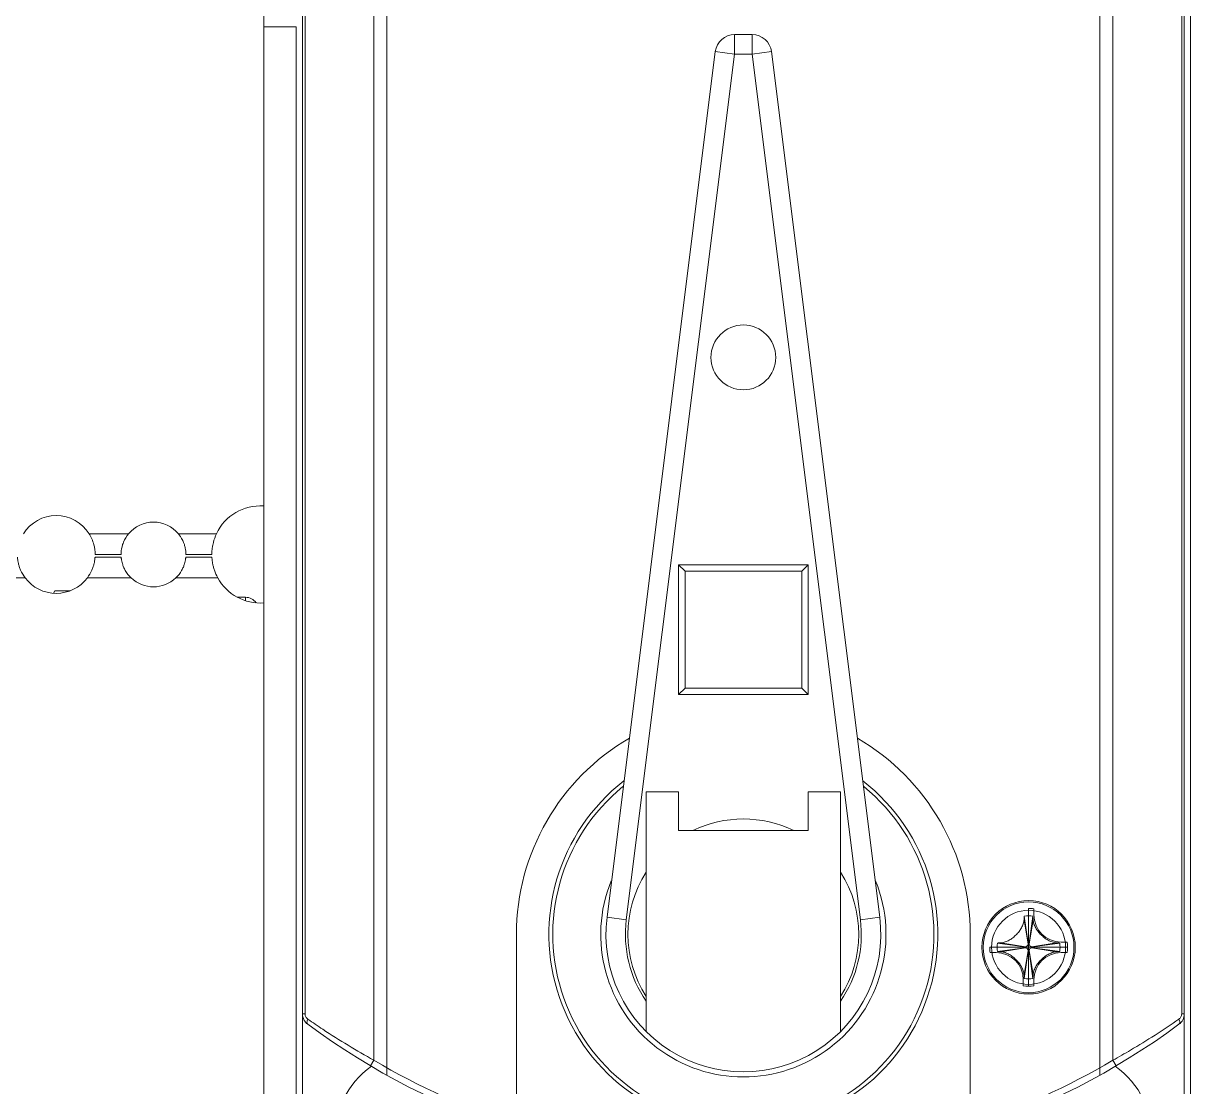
# Model space of a CAD drawing. Header units: millimetres. Extents: x 206 to 1899, y -454 to 296.
# Drawn here: x 631.47 to 637.09, y 52.33 to 57.45 of the extents above; entities that cross this region are included whole.
import ezdxf

# ---------------------------------------------------------------- set-up
doc = ezdxf.new("R2010")
doc.units = ezdxf.units.MM
doc.layers.add('细实线', color=7, linetype='Continuous', lineweight=15)

msp = doc.modelspace()

# ---------------------------------------------------------------- linework, layer by layer
at = {"layer": '细实线', "linetype": 'Continuous', "lineweight": 9}
for p, q in [((633.2196, 52.3837), (633.2196, 58.904)), ((636.6571, 52.3837), (636.6571, 58.904)), ((632.6258, 58.844), (632.6258, 51.0002)), ((633.1571, 52.4556), (633.1571, 58.8462)), ((636.7196, 52.4556), (636.7196, 58.8462)), ((632.8133, 58.7284), (632.8133, 51.1159)), ((637.0633, 51.1159), (637.0633, 58.7284)), ((637.0946, 51.0964), (637.0946, 58.7478)), ((632.8252, 58.6891), (632.8252, 52.6792)), ((637.0514, 52.6792), (637.0514, 58.6891)), ((632.6258, 57.4377), (632.7821, 57.4377)), ((632.7821, 57.4377), (632.7821, 51.0964)), ((634.8961, 57.3065), (634.8961, 57.4002)), ((634.9806, 57.4002), (634.8961, 57.4002)), ((634.9806, 57.3065), (634.9806, 57.4002)), ((634.803, 57.3181), (634.2809, 53.145)), ((634.8961, 57.3065), (634.374, 53.1333)), ((634.8961, 57.3065), (634.803, 57.3181)), ((634.9806, 57.3065), (634.8961, 57.3065)), ((634.9806, 57.3065), (635.0736, 57.3181)), ((635.5027, 53.1333), (634.9806, 57.3065)), ((635.5957, 53.145), (635.0736, 57.3181)), ((631.9745, 54.994), (631.7844, 54.994)), ((632.3982, 54.994), (632.2146, 54.994)), ((631.9388, 54.8815), (631.8129, 54.8815)), ((631.8133, 54.894), (631.9383, 54.894)), ((631.9383, 54.8943), (631.9383, 54.8953)), ((631.9383, 54.8943), (631.9383, 54.8951)), ((631.9383, 54.894), (631.9383, 54.8943)), ((632.3761, 54.8815), (632.2503, 54.8815)), ((632.2508, 54.8953), (632.2508, 54.8943)), ((632.2508, 54.8951), (632.2508, 54.8943)), ((632.2508, 54.8943), (632.2508, 54.894)), ((632.2508, 54.894), (632.3758, 54.894)), ((634.6258, 54.219), (634.6258, 54.844)), ((634.6258, 54.844), (635.2508, 54.844)), ((634.6571, 54.8127), (634.6258, 54.844)), ((634.6571, 54.2502), (634.6571, 54.8127)), ((634.6571, 54.8127), (635.2196, 54.8127)), ((635.2196, 54.8127), (635.2508, 54.844)), ((635.2196, 54.8127), (635.2196, 54.2502)), ((635.2508, 54.844), (635.2508, 54.219)), ((630.5891, 54.7815), (631.4758, 54.7815)), ((631.7758, 54.7815), (631.9861, 54.7815)), ((632.203, 54.7815), (632.4046, 54.7815)), ((631.6123, 54.7077), (631.6188, 54.719)), ((631.6188, 54.719), (631.6929, 54.719)), ((632.5003, 54.6877), (632.5383, 54.6877)), ((632.5383, 54.6716), (632.5383, 54.6877)), ((634.6571, 54.2502), (634.6258, 54.219)), ((635.2196, 54.2502), (634.6571, 54.2502)), ((635.2196, 54.2502), (635.2508, 54.219)), ((635.2508, 54.219), (634.6258, 54.219)), ((634.6258, 53.7502), (634.4696, 53.7502)), ((634.4696, 52.5946), (634.4696, 53.7502)), ((634.6258, 53.5627), (634.6258, 53.7502)), ((635.4071, 53.7502), (635.2508, 53.7502)), ((635.2508, 53.7502), (635.2508, 53.5627)), ((635.4071, 52.5946), (635.4071, 53.7502)), ((634.6258, 53.5627), (635.2508, 53.5627)), ((636.3133, 52.8127), (636.3133, 53.1877)), ((636.3388, 53.157), (636.3388, 53.186)), ((634.374, 53.1333), (634.2809, 53.145)), ((635.5027, 53.1333), (635.5957, 53.145)), ((636.2916, 53.1334), (636.3108, 53.0159)), ((636.2927, 53.1505), (636.3108, 53.0188)), ((636.3133, 53.019), (636.3133, 53.1519)), ((636.3339, 53.1505), (636.3159, 53.0188)), ((636.335, 53.1334), (636.3159, 53.0159)), ((633.8446, 52.1112), (633.8446, 53.0627)), ((636.0321, 52.1112), (636.0321, 53.0627)), ((636.163, 53.0209), (636.2947, 53.0028)), ((636.1801, 53.0219), (636.2976, 53.0028)), ((636.3108, 53.0159), (636.3108, 53.0188)), ((636.3159, 53.0188), (636.3159, 53.0159)), ((636.3159, 53.0159), (636.3159, 53.0188)), ((636.4465, 53.0219), (636.329, 53.0028)), ((636.4636, 53.0209), (636.3319, 53.0028)), ((636.4991, 53.0257), (636.4701, 53.0257)), ((636.1258, 53.0002), (636.5008, 53.0002)), ((636.1275, 52.9747), (636.1566, 52.9747)), ((636.1616, 53.0002), (636.2946, 53.0002)), ((636.163, 52.9796), (636.2947, 52.9977)), ((636.1801, 52.9786), (636.2976, 52.9977)), ((636.2916, 52.867), (636.3108, 52.9846)), ((636.2927, 52.8499), (636.3108, 52.9817)), ((636.2947, 53.0028), (636.2976, 53.0028)), ((636.2947, 52.9977), (636.2976, 52.9977)), ((636.2947, 52.9977), (636.2976, 52.9977)), ((636.3108, 52.9846), (636.3108, 52.9817)), ((636.3108, 52.9817), (636.3108, 52.9846)), ((636.3133, 52.9815), (636.3133, 52.8485)), ((636.3159, 52.9846), (636.3159, 52.9817)), ((636.3159, 52.9846), (636.3159, 52.9817)), ((636.335, 52.867), (636.3159, 52.9846)), ((636.3339, 52.8499), (636.3159, 52.9817)), ((636.3319, 53.0028), (636.329, 53.0028)), ((636.3319, 53.0028), (636.329, 53.0028)), ((636.3319, 52.9977), (636.329, 52.9977)), ((636.3319, 52.9977), (636.329, 52.9977)), ((636.4465, 52.9786), (636.329, 52.9977)), ((636.4636, 52.9796), (636.3319, 52.9977)), ((636.3321, 53.0002), (636.465, 53.0002)), ((636.4991, 52.9747), (636.4701, 52.9747)), ((636.2878, 52.8435), (636.2878, 52.8145)), ((636.3388, 52.8435), (636.3388, 52.8145)), ((632.8252, 52.6792), (632.8133, 52.6792)), ((637.0514, 52.6792), (637.0633, 52.6792)), ((633.1571, 52.4556), (633.1412, 52.4287)), ((636.7196, 52.4556), (636.7354, 52.4287))]:
    msp.add_line(p, q, dxfattribs=at)
for centre, radius in [((634.9383, 55.844), 0.1562), ((636.3133, 53.0002), 0.225), ((636.3133, 53.0002), 0.2188), ((636.3133, 53.0002), 0.1786)]:
    msp.add_circle(centre, radius, dxfattribs=at)
for centre, radius, start, end in [((634.8961, 57.3065), 0.0938, 90, 172.8688), ((634.9806, 57.3065), 0.0938, 7.1312, 90), ((632.6102, 54.894), 0.2344, 86.1715, 154.7438), ((631.6258, 54.894), 0.1875, 32.231, 147.769), ((632.0946, 54.894), 0.1562, 39.7918, 140.2082), ((631.6258, 54.894), 0.1875, 14.8323, 32.2308), ((631.6262, 54.8942), 0.187, 14.2247, 14.8052), ((631.6258, 54.894), 0.1875, 216.8699, 323.1301), ((632.0946, 54.894), 0.1562, 226.0545, 313.9455), ((632.6102, 54.894), 0.2344, 208.6854, 273.8369), ((632.5383, 54.6252), 0.0625, 35.4911, 90), ((634.9383, 53.0627), 1.0938, 120.1579, 180), ((634.9383, 53.0627), 1.0938, 0, 59.8421), ((634.9383, 53.0627), 0.9375, 127.9535, 52.0465), ((634.9383, 53.0627), 0.9187, 129.182, 50.818), ((634.9383, 53.0627), 0.5563, 64.0108, 115.9892), ((634.9383, 53.0627), 0.5563, 147.426, 212.574), ((634.9383, 53.0627), 0.5563, 327.426, 32.574), ((634.9383, 53.0627), 0.6875, 158.0012, 21.9988), ((636.3133, 53.0002), 0.1875, 82.1836, 90), ((634.9383, 53.0627), 0.6625, 172.8688, 7.1312), ((634.9383, 53.0627), 0.5687, 172.8688, 214.495), ((634.9383, 53.0627), 0.5687, 325.505, 7.1312), ((638.4538, 53.0111), 2.1656, 176.3078, 176.7611), ((636.3133, 53.0002), 0.1517, 82.1836, 97.8164), ((634.184, 53.0118), 2.1544, 3.2377, 3.6934), ((636.4701, 53.157), 0.1313, 180, 270), ((636.3133, 53.0002), 0.1517, 172.1836, 187.8164), ((636.3025, 50.8598), 2.1656, 93.2389, 93.6922), ((636.2976, 53.0159), 0.0131, 270, 0), ((636.3133, 53.0002), 0.0188, 90.0045, 97.8119), ((636.3133, 53.0002), 0.0188, 82.1881, 89.9955), ((636.3133, 53.0002), 0.0187, 82.1836, 90), ((636.329, 53.0159), 0.0131, 180, 270), ((636.329, 53.0159), 0.0131, 180, 270), ((636.3242, 50.8598), 2.1656, 86.3078, 86.7611), ((636.3133, 53.0002), 0.1517, 352.1836, 7.8164), ((636.3133, 53.0002), 0.1875, 352.1836, 7.8164), ((636.3133, 53.0002), 0.1875, 180, 187.8164), ((636.1566, 52.8435), 0.1313, 0, 90), ((636.3025, 55.1407), 2.1656, 266.3078, 266.7611), ((636.3133, 53.0002), 0.0188, 172.1881, 179.9955), ((636.3133, 53.0002), 0.0188, 180.0045, 187.8119), ((636.3133, 53.0002), 0.0187, 180, 187.8164), ((636.2976, 52.9846), 0.0131, 0, 90), ((636.2976, 52.9846), 0.0131, 360, 90), ((636.3133, 53.0003), 0.0188, 262.1881, 269.9955), ((636.3133, 53.0002), 0.0187, 262.1836, 277.8164), ((636.3133, 53.0003), 0.0188, 270.0045, 277.8119), ((636.329, 52.9846), 0.0131, 90, 180), ((636.329, 52.9846), 0.0131, 90, 180), ((636.3133, 53.0002), 0.0188, 0.0045, 7.8119), ((636.3133, 53.0002), 0.0187, 352.1836, 7.8164), ((636.3133, 53.0002), 0.0188, 352.1881, 359.9955), ((636.4701, 52.8435), 0.1313, 90, 180), ((636.3242, 55.1407), 2.1656, 273.2389, 273.6922), ((638.4426, 52.9887), 2.1544, 183.2377, 183.6934), ((636.3133, 53.0002), 0.1517, 262.1836, 277.8164), ((634.1728, 52.9894), 2.1656, 356.3078, 356.7611), ((636.3133, 53.0002), 0.1875, 262.1836, 277.8164), ((632.8758, 52.6792), 0.0625, 180, 233.5586), ((637.0008, 52.6792), 0.0625, 306.4414, 0), ((634.9383, 55.4725), 3.5347, 233.5586, 306.4414), ((634.9383, 55.4725), 3.5035, 239.4411, 251.8087), ((634.9383, 55.4725), 3.5035, 288.1913, 300.5589), ((633.3758, 52.0941), 0.404, 124.6239, 245.1795), ((636.5008, 52.0941), 0.404, 294.8205, 55.3762)]:
    msp.add_arc(centre, radius, start, end, dxfattribs=at)
for points, knots in [([(631.9456, 54.9413), (631.947, 54.9455), (631.9539, 54.9644), (631.9645, 54.9819), (631.9745, 54.994)], [0, 0, 0, 0, 0.220431, 1, 1, 1, 1]), ([(632.2146, 54.994), (632.2182, 54.9896), (632.2302, 54.9735), (632.2391, 54.9551), (632.2435, 54.9413)], [0, 0, 0, 0, 0.279952, 1, 1, 1, 1]), ([(632.3803, 54.9394), (632.3811, 54.9436), (632.3853, 54.9623), (632.3919, 54.9805), (632.3982, 54.994)], [0, 0, 0, 0, 0.224109, 1, 1, 1, 1]), ([(631.8075, 54.9401), (631.8084, 54.9369), (631.8098, 54.9306), (631.8113, 54.9217), (631.8123, 54.9137), (631.8129, 54.9073), (631.8132, 54.9012), (631.8133, 54.8987), (631.8133, 54.8929), (631.8133, 54.894)], [0, 0, 0, 0, 0.215439, 0.411558, 0.583846, 0.728631, 0.844552, 0.930297, 1, 1, 1, 1]), ([(631.9383, 54.8951), (631.9383, 54.897), (631.9387, 54.9126), (631.9415, 54.9282), (631.9456, 54.9413)], [0, 0, 0, 0, 0.123203, 1, 1, 1, 1]), ([(632.2435, 54.9413), (632.2452, 54.9359), (632.2491, 54.9207), (632.2507, 54.905), (632.2508, 54.8951)], [0, 0, 0, 0, 0.363249, 1, 1, 1, 1]), ([(632.3758, 54.894), (632.3758, 54.8929), (632.3758, 54.8986), (632.3759, 54.901), (632.3761, 54.9069), (632.3766, 54.9132), (632.3773, 54.9211), (632.3785, 54.9299), (632.3796, 54.9361), (632.3803, 54.9394)], [0, 0, 0, 0, 0.068744, 0.15355, 0.268727, 0.413138, 0.585569, 0.782701, 1, 1, 1, 1]), ([(631.4758, 54.7815), (631.4672, 54.7929), (631.4569, 54.8106), (631.4477, 54.8345), (631.4434, 54.8496), (631.4409, 54.8624), (631.4397, 54.8712), (631.4391, 54.8765), (631.4389, 54.8792), (631.4387, 54.8808), (631.4387, 54.8815)], [0, 0, 0, 0, 0.396298, 0.563064, 0.710475, 0.832535, 0.923339, 0.956434, 0.980596, 1, 1, 1, 1]), ([(631.8129, 54.8815), (631.8129, 54.8808), (631.8127, 54.8792), (631.8125, 54.8765), (631.8119, 54.8712), (631.8107, 54.8624), (631.8082, 54.8496), (631.8039, 54.8345), (631.7947, 54.8106), (631.7844, 54.7929), (631.7758, 54.7815)], [0, 0, 0, 0, 0.019404, 0.043566, 0.076661, 0.167465, 0.289525, 0.436936, 0.603702, 1, 1, 1, 1]), ([(631.9861, 54.7815), (631.9754, 54.7918), (631.9622, 54.8088), (631.9505, 54.8327), (631.9449, 54.8481), (631.9416, 54.8613), (631.94, 54.8705), (631.9393, 54.8761), (631.939, 54.8789), (631.9389, 54.8805), (631.9388, 54.8813), (631.9388, 54.8815)], [0, 0, 0, 0, 0.395088, 0.560793, 0.707308, 0.829876, 0.921953, 0.955543, 0.9801, 0.995, 1, 1, 1, 1]), ([(632.2503, 54.8815), (632.2503, 54.8813), (632.2502, 54.8805), (632.2501, 54.8789), (632.2498, 54.8761), (632.2491, 54.8705), (632.2475, 54.8612), (632.2442, 54.848), (632.2386, 54.8326), (632.2268, 54.8087), (632.2137, 54.7918), (632.203, 54.7815)], [0, 0, 0, 0, 0.005014, 0.019955, 0.044578, 0.078266, 0.170641, 0.293603, 0.440418, 0.606124, 1, 1, 1, 1]), ([(632.4046, 54.7815), (632.3982, 54.793), (632.3904, 54.8107), (632.3833, 54.8343), (632.3799, 54.8497), (632.3778, 54.8626), (632.3767, 54.8722), (632.3764, 54.8781), (632.3761, 54.8808), (632.3761, 54.8815)], [0, 0, 0, 0, 0.377645, 0.55086, 0.703715, 0.829491, 0.922992, 0.980561, 1, 1, 1, 1]), ([(636.1801, 53.0219), (636.187, 53.0223), (636.2008, 53.0253), (636.2199, 53.0341), (636.2375, 53.046), (636.2535, 53.0601), (636.2676, 53.0761), (636.2794, 53.0937), (636.2882, 53.1128), (636.2912, 53.1265), (636.2916, 53.1334)], [0, 0, 0, 0, 0.122892, 0.24762, 0.373529, 0.500002, 0.626475, 0.752383, 0.87711, 1, 1, 1, 1]), ([(636.335, 53.1334), (636.3354, 53.1265), (636.3376, 53.1162), (636.3428, 53.1033), (636.3492, 53.0908), (636.3591, 53.0761), (636.3732, 53.0601), (636.3891, 53.046), (636.4038, 53.0361), (636.4164, 53.0297), (636.4293, 53.0246), (636.4396, 53.0223), (636.4465, 53.0219)], [0, 0, 0, 0, 0.122867, 0.185103, 0.247698, 0.373566, 0.499998, 0.62643, 0.752299, 0.814896, 0.87713, 1, 1, 1, 1]), ([(636.2916, 52.867), (636.2912, 52.8739), (636.289, 52.8842), (636.2839, 52.8971), (636.2775, 52.9097), (636.2676, 52.9244), (636.2535, 52.9404), (636.2375, 52.9545), (636.2228, 52.9644), (636.2102, 52.9708), (636.1973, 52.9759), (636.187, 52.9782), (636.1801, 52.9786)], [0, 0, 0, 0, 0.122867, 0.185103, 0.247698, 0.373566, 0.499998, 0.62643, 0.752299, 0.814896, 0.87713, 1, 1, 1, 1]), ([(636.4465, 52.9786), (636.4396, 52.9782), (636.4259, 52.9752), (636.4068, 52.9663), (636.3891, 52.9545), (636.3732, 52.9404), (636.3591, 52.9244), (636.3472, 52.9068), (636.3384, 52.8877), (636.3354, 52.8739), (636.335, 52.867)], [0, 0, 0, 0, 0.122892, 0.24762, 0.373529, 0.500002, 0.626475, 0.752383, 0.87711, 1, 1, 1, 1]), ([(632.8252, 52.6792), (632.8252, 52.6741), (632.8279, 52.6641), (632.8348, 52.6567), (632.8387, 52.654)], [0, 0, 0, 0, 0.522178, 1, 1, 1, 1]), ([(637.038, 52.654), (637.0418, 52.6567), (637.0487, 52.6641), (637.0514, 52.6741), (637.0514, 52.6792)], [0, 0, 0, 0, 0.477526, 1, 1, 1, 1]), ([(632.8387, 52.654), (632.8374, 52.6515), (632.8355, 52.6465), (632.8343, 52.6392), (632.8351, 52.633), (632.8373, 52.6299), (632.8387, 52.6289)], [0, 0, 0, 0, 0.317936, 0.592048, 0.81494, 1, 1, 1, 1]), ([(632.8387, 52.654), (632.8626, 52.6374), (632.9662, 52.5672), (633.0732, 52.5022), (633.1571, 52.4556)], [0, 0, 0, 0, 0.233409, 1, 1, 1, 1]), ([(636.7196, 52.4556), (636.7482, 52.4715), (636.8567, 52.5337), (636.9622, 52.6013), (637.038, 52.654)], [0, 0, 0, 0, 0.261997, 1, 1, 1, 1]), ([(637.038, 52.654), (637.0392, 52.6515), (637.0411, 52.6465), (637.0423, 52.6392), (637.0415, 52.633), (637.0393, 52.6299), (637.0379, 52.6289)], [0, 0, 0, 0, 0.317937, 0.592048, 0.814941, 1, 1, 1, 1])]:
    msp.add_open_spline(points, degree=3, knots=knots, dxfattribs=at)

doc.saveas('drawing.dxf')
